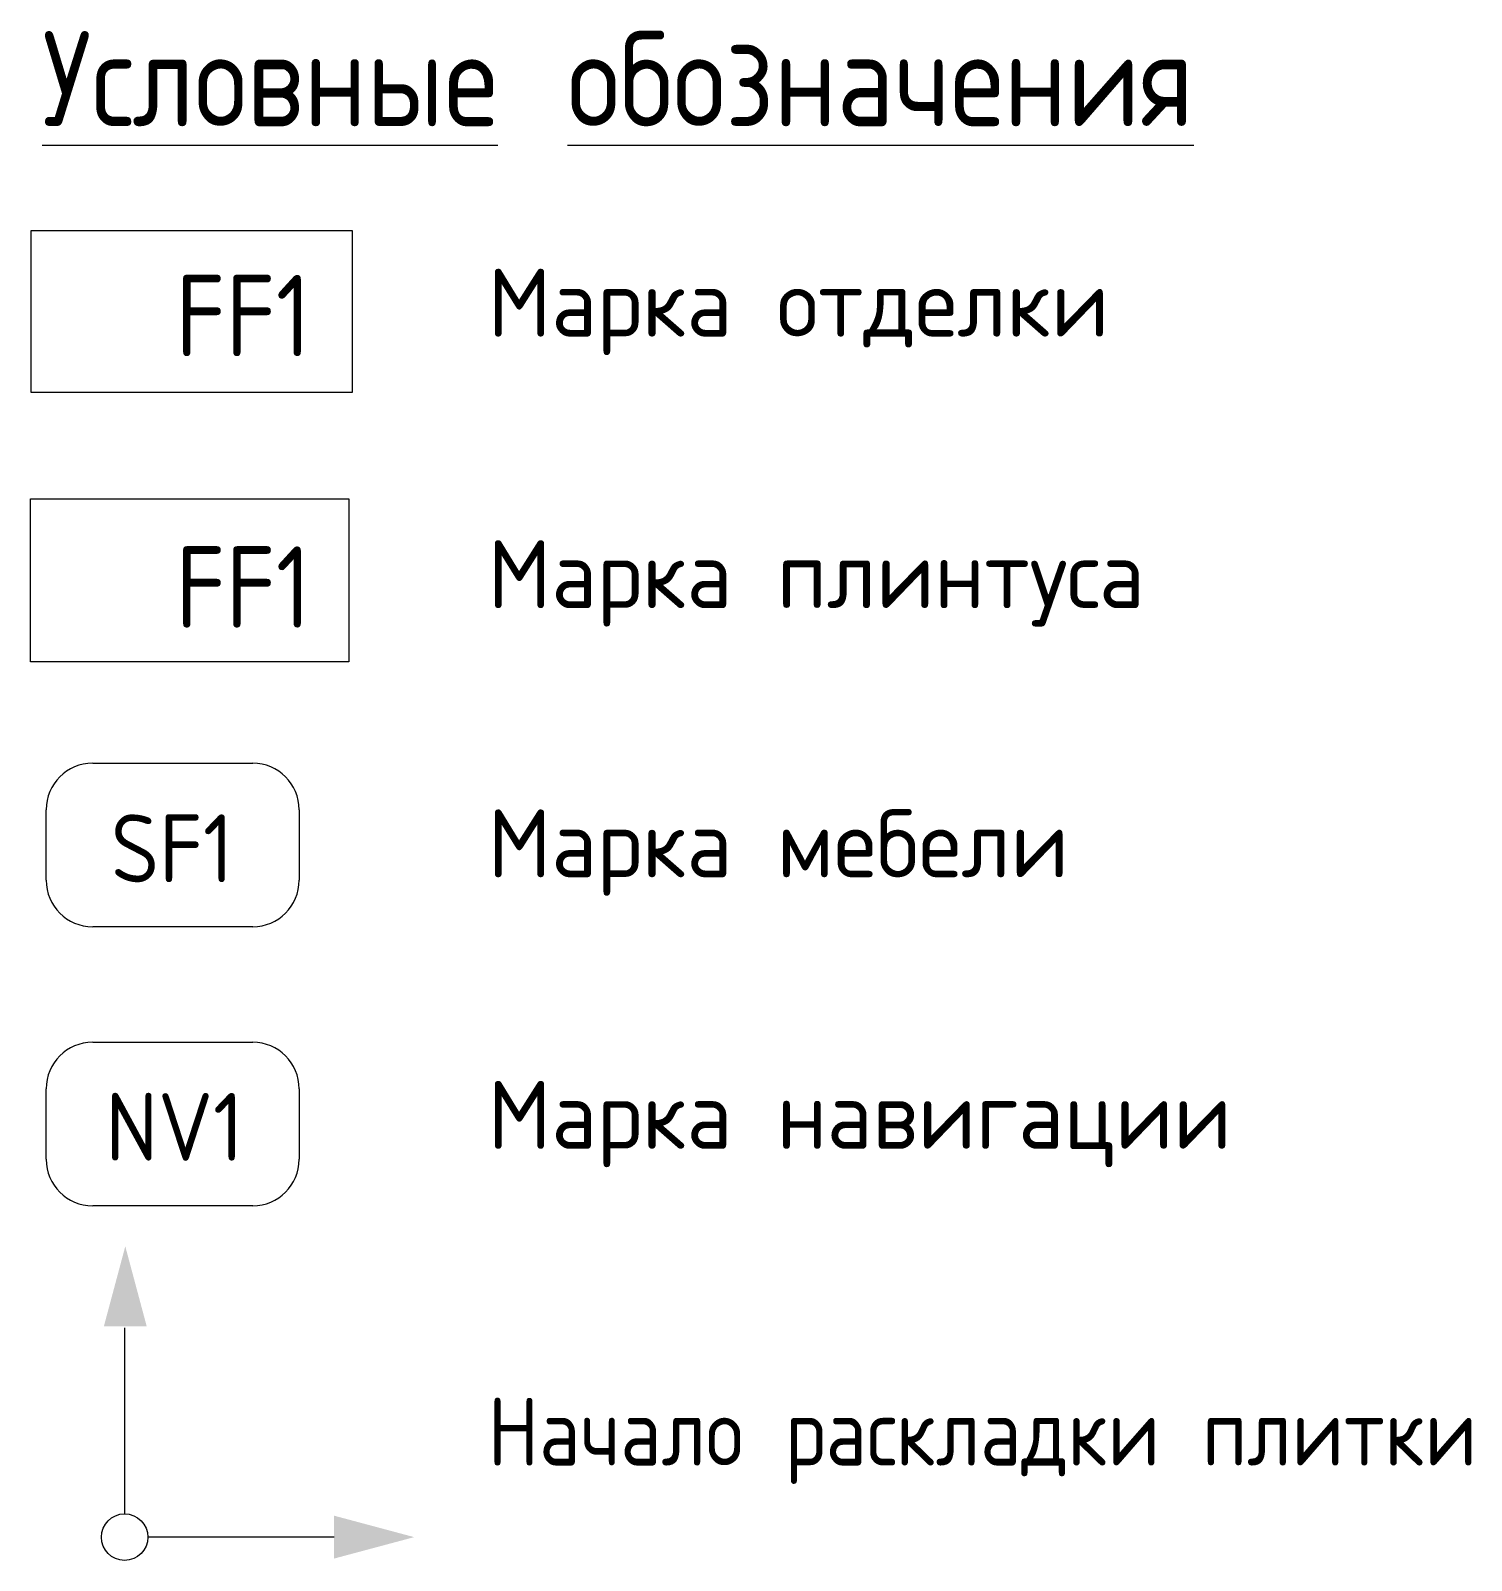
# Model space of a CAD drawing. Header units: millimetres. Extents: x 66053 to 88312, y -1987 to 8211.
# Drawn here: x 84598 to 88312, y -1987 to 1957 of the extents above; entities that cross this region are included whole.
import ezdxf

# ---------------------------------------------------------------- set-up
doc = ezdxf.new("R2010")
doc.units = ezdxf.units.MM
for name, color, linetype, lineweight, true_color in [('A-DETL-3', 5, 'Continuous', 9, 0x0000ff), ('A-DETL-GENF-2', 1, 'Continuous', 9, 0xff0000), ('G-ANNO-TEXT-1', 7, 'Continuous', 9, 0x3c3c3c), ('G-ANNO-TEXT-2', 7, 'Continuous', 9, 0x008000), ('G-ANNO-TEXT-3', 1, 'Continuous', 9, 0xff0000)]:
    doc.layers.add(name, color=color, linetype=linetype, lineweight=lineweight, true_color=true_color)
doc.layers.add('G-ANNO-TEXT', color=7, linetype='Continuous', lineweight=9)
doc.styles.add('GOST Common_4', font='GOST_Common.ttf', dxfattribs={"height": 175})
doc.styles.add('GOST Common_5', font='GOST_Common.ttf', dxfattribs={"width": 0.9, "height": 210})
doc.styles.add('GOST Common_6', font='GOST_Common.ttf', dxfattribs={"width": 0.9, "height": 245})
doc.styles.add('GOST Common_7', font='GOST_Common.ttf', dxfattribs={"width": 0.9, "height": 175})
doc.styles.add('ISOCPEUR_2', font='isocpeur.ttf', dxfattribs={"width": 0.9, "height": 175})

msp = doc.modelspace()

# ---------------------------------------------------------------- hatches: boundary and pattern name
at = {"layer": 'A-DETL-GENF-2'}
for points in [[(84786.4, -1383.9), (84897, -1383.9), (84841.7, -1177.4)], [(85380, -1982.5), (85586.5, -1927.2), (85380, -1871.9)]]:
    msp.add_hatch(color=256, dxfattribs=at).paths.add_polyline_path(points)

# ---------------------------------------------------------------- linework, layer by layer
at = {"layer": 'A-DETL-3'}
for p, q in [((84597.6, 750.1), (85417.6, 750.1)), ((84597.6, 330.1), (84597.6, 750.1)), ((85417.6, 750.1), (85417.6, 330.1)), ((85417.6, 330.1), (84597.6, 330.1)), ((84757.6, 68.3), (85170.1, 68.3)), ((84637.6, -233.3), (84637.6, -51.7)), ((85290.1, -51.7), (85290.1, -233.3)), ((85170.1, -353.3), (84757.6, -353.3)), ((84757.6, -651.3), (85170.1, -651.3)), ((84637.6, -953), (84637.6, -771.3)), ((85290.1, -771.3), (85290.1, -953)), ((85170.1, -1073), (84757.6, -1073)), ((84840, -1387.2), (84840, -1867.2)), ((85380, -1927.2), (84900, -1927.2))]:
    msp.add_line(p, q, dxfattribs=at)
msp.add_circle((84840, -1927.2), 60, dxfattribs=at)
for centre, start, end in [((84757.6, -51.7), 90, 180), ((85170.1, -51.7), 0, 90), ((84757.6, -233.3), 180, 270), ((85170.1, -233.3), 270, 0), ((84757.6, -771.3), 90, 180), ((85170.1, -771.3), 0, 90), ((84757.6, -953), 180, 270), ((85170.1, -953), 270, 0)]:
    msp.add_arc(centre, 120, start, end, dxfattribs=at)
at = {"layer": 'G-ANNO-TEXT-1', "flags": 128}
msp.add_lwpolyline([(84599.1, 1441.6), (85426.2, 1441.6), (85426.2, 1024.4), (84599.1, 1024.4)], close=True, dxfattribs=at)

# ---------------------------------------------------------------- texts
at = {"layer": 'G-ANNO-TEXT', "attachment_point": 1}
for s, insert, char_height, width, style in [('\\LУсловные', (84627.1, 1955.6), 245, 1550.544, 'GOST Common_6'), ('\\L\\fGOST Common|b0|i0|c204|p34|;\\W.9;\\L ', (85906.4, 1955.6), 245, 90.911, 'GOST Common_6'), ('\\Lобозначения', (85981.5, 1955.6), 245, 2111.164, 'GOST Common_6'), ('Начало', (85775.8, -1567.6), 175, 863.658, 'GOST Common_7'), ('\\fGOST Common|b0|i0|c204|p34|;\\W.9; ', (86488.4, -1567.6), 175, 65.658, 'GOST Common_7'), ('\\fGOST Common|b0|i0|c204|p34|;\\W.9; ', (87563.5, -1567.6), 175, 65.658, 'GOST Common_7'), ('раскладки', (86542.6, -1567.6), 175, 1237.405, 'GOST Common_7'), ('плитки', (87617.7, -1567.6), 175, 853.557, 'GOST Common_7')]:
    msp.add_mtext(s, dxfattribs=dict(at, insert=insert, char_height=char_height, width=width, style=style))
at = {"layer": 'G-ANNO-TEXT-1', "attachment_point": 1}
for s, insert, char_height, width, style in [('Марка', (85775.8, 1343.2), 175, 830.548, 'GOST Common_4'), ('\\fGOST Common|b0|i0|c204|p34|; ', (86461.1, 1343.2), 175, 72.954, 'GOST Common_4'), ('   FF1   ', (84627.1, 1327.3), 210, 929.316, 'GOST Common_5'), ('отделки', (86521.3, 1343.2), 175, 1099.915, 'GOST Common_4'), ('Марка', (85775.8, 643.2), 175, 830.548, 'GOST Common_4'), ('\\fGOST Common|b0|i0|c204|p34|; ', (86461.1, 643.2), 175, 72.954, 'GOST Common_4'), ('плинтуса', (86521.3, 643.2), 175, 1245.822, 'GOST Common_4'), ('Марка', (85775.8, -50.9), 175, 830.548, 'GOST Common_4'), ('\\fGOST Common|b0|i0|c204|p34|; ', (86461.1, -50.9), 175, 72.954, 'GOST Common_4'), ('мебели', (86521.3, -50.9), 175, 925.949, 'GOST Common_4'), ('Марка', (85775.8, -750.9), 175, 830.548, 'GOST Common_4'), ('\\fGOST Common|b0|i0|c204|p34|; ', (86461.1, -750.9), 175, 72.954, 'GOST Common_4'), ('навигации', (86521.3, -750.9), 175, 1414.177, 'GOST Common_4')]:
    msp.add_mtext(s, dxfattribs=dict(at, insert=insert, char_height=char_height, width=width, style=style))
at = {"layer": 'G-ANNO-TEXT-2', "char_height": 175, "attachment_point": 1, "style": 'ISOCPEUR_2'}
for s, insert, width in [('SF1', (84804.5, -63.7), 383.848), ('NV1', (84790.6, -782), 419.202)]:
    msp.add_mtext(s, dxfattribs=dict(at, insert=insert, width=width))
at = {"layer": 'G-ANNO-TEXT-3', "insert": (84627.1, 627.3), "char_height": 210, "width": 929.316, "attachment_point": 1, "style": 'GOST Common_5'}
msp.add_mtext('   FF1   ', dxfattribs=at)

doc.saveas('drawing.dxf')
